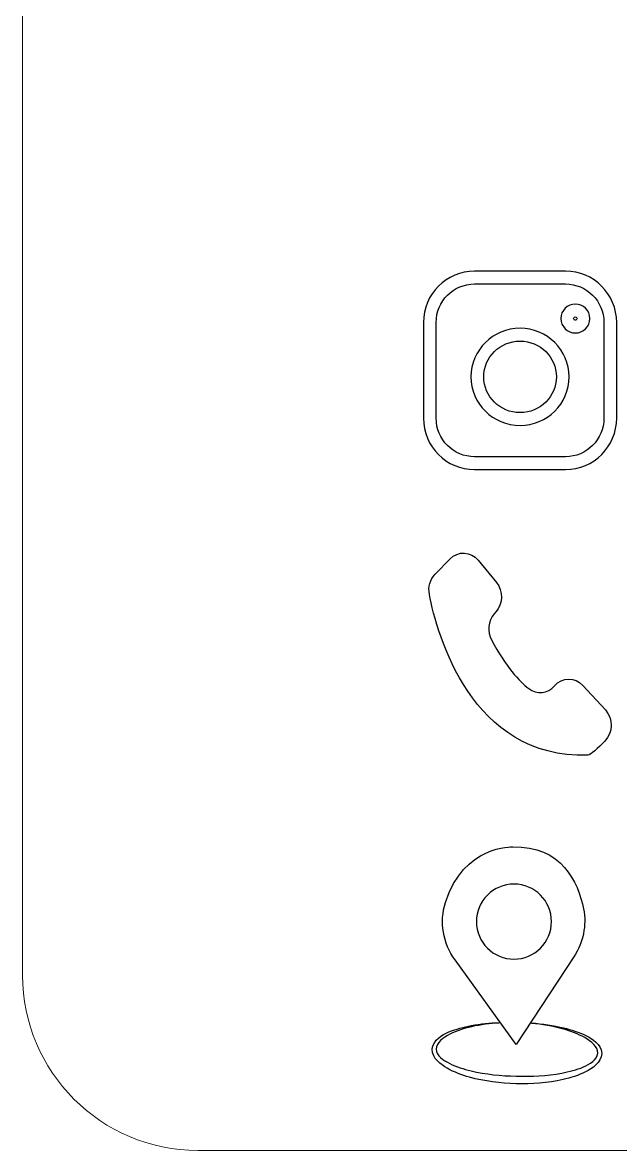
# Model space of a CAD drawing. Header units: millimetres. Extents: x -98 to 20, y -25 to 25.
# Drawn here: x -19.82 to -9.58, y -20.04 to -0.72 of the extents above; entities that cross this region are included whole.
import ezdxf

# ---------------------------------------------------------------- set-up
doc = ezdxf.new("R2010")
doc.units = ezdxf.units.MM
doc.header["$MEASUREMENT"] = 0
doc.layers.add('Layer 1', color=7, linetype='Continuous')

msp = doc.modelspace()

# ---------------------------------------------------------------- linework, layer by layer
at = {"layer": 'Layer 1', "color": 250, "lineweight": 18}
msp.add_open_spline([(-16.8224, 19.7584), (-16.8224, 19.7584), (16.9776, 19.7584), (16.9776, 19.7584), (18.6299, 19.7584), (19.9776, 18.4107), (19.9776, 16.7584), (19.9776, 16.7584), (19.9776, -17.0416), (19.9776, -17.0416), (19.9776, -18.6939), (18.6299, -20.0416), (16.9776, -20.0416), (16.9776, -20.0416), (-16.8224, -20.0416), (-16.8224, -20.0416), (-18.4747, -20.0416), (-19.8224, -18.6939), (-19.8224, -17.0416), (-19.8224, -17.0416), (-19.8224, 16.7584), (-19.8224, 16.7584), (-19.8224, 18.4107), (-18.4747, 19.7584), (-16.8224, 19.7584)], degree=3, knots=[0, 0, 0, 0, 0.125, 0.125, 0.125, 0.25, 0.25, 0.25, 0.375, 0.375, 0.375, 0.5, 0.5, 0.5, 0.625, 0.625, 0.625, 0.75, 0.75, 0.75, 0.875, 0.875, 0.875, 1, 1, 1, 1], dxfattribs=at)
at = {"layer": 'Layer 1', "color": 240}
for points, knots in [([(-10.523, -8.3797), (-10.523, -8.3797), (-12.0783, -8.3797), (-12.0783, -8.3797), (-12.3208, -8.3797), (-12.5404, -8.2814), (-12.6991, -8.1228), (-12.8578, -7.9641), (-12.9562, -7.7445), (-12.9562, -7.502), (-12.9562, -7.502), (-12.9562, -5.8589), (-12.9562, -5.8589), (-12.9562, -5.6169), (-12.8578, -5.3975), (-12.6989, -5.2387), (-12.5403, -5.0797), (-12.3207, -4.9816), (-12.0783, -4.9816), (-12.0783, -4.9816), (-10.523, -4.9816), (-10.523, -4.9816), (-10.2811, -4.9816), (-10.0618, -5.0797), (-9.9029, -5.2384), (-9.7436, -5.3978), (-9.6455, -5.6171), (-9.6455, -5.8589), (-9.6455, -5.8589), (-9.6455, -7.502), (-9.6455, -7.502), (-9.6455, -7.744), (-9.7437, -7.9635), (-9.9024, -8.1222), (-10.061, -8.2814), (-10.2806, -8.3797), (-10.523, -8.3797)], [0, 0, 0, 0, 0.0833333, 0.0833333, 0.0833333, 0.1666667, 0.1666667, 0.1666667, 0.25, 0.25, 0.25, 0.3333333, 0.3333333, 0.3333333, 0.4166667, 0.4166667, 0.4166667, 0.5, 0.5, 0.5, 0.5833333, 0.5833333, 0.5833333, 0.6666667, 0.6666667, 0.6666667, 0.75, 0.75, 0.75, 0.8333333, 0.8333333, 0.8333333, 0.9166667, 0.9166667, 0.9166667, 1, 1, 1, 1]), ([(-12.0783, -8.1606), (-12.0783, -8.1606), (-10.523, -8.1606), (-10.523, -8.1606), (-10.3413, -8.1606), (-10.1767, -8.0869), (-10.0575, -7.9677), (-9.9383, -7.8488), (-9.8646, -7.6839), (-9.8646, -7.502), (-9.8646, -7.502), (-9.8646, -5.8589), (-9.8646, -5.8589), (-9.8646, -5.6768), (-9.9382, -5.5122), (-10.057, -5.3935), (-10.1761, -5.2742), (-10.3408, -5.2007), (-10.523, -5.2007), (-10.523, -5.2007), (-12.0783, -5.2007), (-12.0783, -5.2007), (-12.2603, -5.2007), (-12.425, -5.2745), (-12.5441, -5.3935), (-12.6634, -5.5122), (-12.737, -5.6768), (-12.737, -5.8589), (-12.737, -5.8589), (-12.737, -7.502), (-12.737, -7.502), (-12.737, -7.6838), (-12.6632, -7.8486), (-12.5441, -7.9677), (-12.4249, -8.0869), (-12.2603, -8.1606), (-12.0783, -8.1606)], [0, 0, 0, 0, 0.0833333, 0.0833333, 0.0833333, 0.1666667, 0.1666667, 0.1666667, 0.25, 0.25, 0.25, 0.3333333, 0.3333333, 0.3333333, 0.4166667, 0.4166667, 0.4166667, 0.5, 0.5, 0.5, 0.5833333, 0.5833333, 0.5833333, 0.6666667, 0.6666667, 0.6666667, 0.75, 0.75, 0.75, 0.8333333, 0.8333333, 0.8333333, 0.9166667, 0.9166667, 0.9166667, 1, 1, 1, 1]), ([(-10.1044, -5.793), (-10.1044, -5.8614), (-10.1326, -5.9232), (-10.1777, -5.9679), (-10.2231, -6.0126), (-10.2855, -6.0402), (-10.3534, -6.0402), (-10.4214, -6.0402), (-10.4836, -6.0125), (-10.5285, -5.9683), (-10.5741, -5.9235), (-10.6022, -5.8615), (-10.6022, -5.793), (-10.6022, -5.7247), (-10.5741, -5.6626), (-10.5285, -5.6177), (-10.4836, -5.5735), (-10.4214, -5.5458), (-10.3534, -5.5458), (-10.2855, -5.5458), (-10.2231, -5.5734), (-10.1781, -5.6178), (-10.1326, -5.6628), (-10.1044, -5.7247), (-10.1044, -5.793)], [0, 0, 0, 0, 0.125, 0.125, 0.125, 0.25, 0.25, 0.25, 0.375, 0.375, 0.375, 0.5, 0.5, 0.5, 0.625, 0.625, 0.625, 0.75, 0.75, 0.75, 0.875, 0.875, 0.875, 1, 1, 1, 1]), ([(-10.3316, -5.8125), (-10.3266, -5.8076), (-10.3236, -5.8006), (-10.3236, -5.793), (-10.3236, -5.7855), (-10.3266, -5.7785), (-10.3316, -5.7736), (-10.3368, -5.7684), (-10.3447, -5.765), (-10.3534, -5.765), (-10.362, -5.765), (-10.3699, -5.7682), (-10.3748, -5.7731), (-10.38, -5.7781), (-10.3831, -5.7852), (-10.3831, -5.793), (-10.3831, -5.8007), (-10.3801, -5.8078), (-10.3752, -5.8125), (-10.3699, -5.8179), (-10.362, -5.8211), (-10.3534, -5.8211), (-10.3447, -5.8211), (-10.3368, -5.8176), (-10.3316, -5.8125)], [0, 0, 0, 0, 0.125, 0.125, 0.125, 0.25, 0.25, 0.25, 0.375, 0.375, 0.375, 0.5, 0.5, 0.5, 0.625, 0.625, 0.625, 0.75, 0.75, 0.75, 0.875, 0.875, 0.875, 1, 1, 1, 1]), ([(-10.4599, -6.7923), (-10.4599, -7.0219), (-10.5545, -7.2302), (-10.7071, -7.381), (-10.8592, -7.5312), (-11.069, -7.6242), (-11.3007, -7.6242), (-11.5321, -7.6242), (-11.7422, -7.5311), (-11.8941, -7.381), (-12.0466, -7.2303), (-12.1412, -7.0219), (-12.1412, -6.7923), (-12.1412, -6.5626), (-12.0466, -6.3542), (-11.8942, -6.2035), (-11.7423, -6.0532), (-11.5322, -5.9601), (-11.3007, -5.9601), (-11.069, -5.9601), (-10.8592, -6.0532), (-10.707, -6.2035), (-10.5545, -6.3542), (-10.4599, -6.5626), (-10.4599, -6.7923)], [0, 0, 0, 0, 0.125, 0.125, 0.125, 0.25, 0.25, 0.25, 0.375, 0.375, 0.375, 0.5, 0.5, 0.5, 0.625, 0.625, 0.625, 0.75, 0.75, 0.75, 0.875, 0.875, 0.875, 1, 1, 1, 1]), ([(-10.8604, -7.2251), (-10.7486, -7.1147), (-10.6791, -6.9615), (-10.6791, -6.7923), (-10.6791, -6.623), (-10.7485, -6.4698), (-10.8602, -6.3593), (-10.9726, -6.2483), (-11.1285, -6.1792), (-11.3007, -6.1792), (-11.4728, -6.1792), (-11.6285, -6.248), (-11.7409, -6.3593), (-11.8528, -6.4698), (-11.922, -6.623), (-11.922, -6.7923), (-11.922, -6.9615), (-11.8528, -7.1147), (-11.7408, -7.2251), (-11.6285, -7.3361), (-11.4728, -7.405), (-11.3007, -7.405), (-11.1285, -7.405), (-10.9726, -7.3361), (-10.8604, -7.2251)], [0, 0, 0, 0, 0.125, 0.125, 0.125, 0.25, 0.25, 0.25, 0.375, 0.375, 0.375, 0.5, 0.5, 0.5, 0.625, 0.625, 0.625, 0.75, 0.75, 0.75, 0.875, 0.875, 0.875, 1, 1, 1, 1]), ([(-11.7425, -10.8515), (-11.7425, -10.8515), (-11.7141, -10.8191), (-11.7141, -10.8191), (-11.5914, -10.6792), (-11.5874, -10.4606), (-11.7047, -10.3168), (-11.7047, -10.3168), (-12.0173, -9.933), (-12.0173, -9.933), (-12.1436, -9.779), (-12.3605, -9.7681), (-12.499, -9.9098), (-12.499, -9.9098), (-12.7535, -10.1691), (-12.7535, -10.1691), (-12.8412, -10.2581), (-12.8786, -10.3909), (-12.8536, -10.5189), (-12.7191, -11.2074), (-12.14, -13.3355), (-10.1376, -13.2716), (-10.0925, -13.2707), (-9.9663, -13.152), (-9.847, -13.0292), (-9.7081, -12.886), (-9.7041, -12.6449), (-9.8396, -12.4976), (-9.8396, -12.4976), (-10.2274, -12.0756), (-10.2274, -12.0756), (-10.3616, -11.9293), (-10.5799, -11.9336), (-10.7104, -12.0843), (-10.8265, -12.2188), (-11.0145, -12.24), (-11.1517, -12.1322), (-11.3169, -12.0024), (-11.5427, -11.7579), (-11.7893, -11.2985), (-11.8662, -11.1551), (-11.8477, -10.9715), (-11.7425, -10.8515)], [0, 0, 0, 0, 0.0714286, 0.0714286, 0.0714286, 0.1428571, 0.1428571, 0.1428571, 0.2142857, 0.2142857, 0.2142857, 0.2857143, 0.2857143, 0.2857143, 0.3571429, 0.3571429, 0.3571429, 0.4285714, 0.4285714, 0.4285714, 0.5, 0.5, 0.5, 0.5714286, 0.5714286, 0.5714286, 0.6428571, 0.6428571, 0.6428571, 0.7142857, 0.7142857, 0.7142857, 0.7857143, 0.7857143, 0.7857143, 0.8571429, 0.8571429, 0.8571429, 0.9285714, 0.9285714, 0.9285714, 1, 1, 1, 1]), ([(-12.414, -16.7786), (-12.414, -16.7786), (-11.3687, -18.2253), (-11.3687, -18.2253), (-11.3687, -18.2253), (-10.38, -16.7234), (-10.38, -16.7234), (-10.2207, -16.4819), (-10.1554, -16.1879), (-10.2129, -15.9038), (-10.3069, -15.441), (-10.5893, -14.8247), (-11.427, -14.8409), (-11.427, -14.8409), (-12.2663, -14.8094), (-12.5787, -15.7953), (-12.6846, -16.1288), (-12.619, -16.4947), (-12.414, -16.7786)], [0, 0, 0, 0, 0.1666667, 0.1666667, 0.1666667, 0.3333333, 0.3333333, 0.3333333, 0.5, 0.5, 0.5, 0.6666667, 0.6666667, 0.6666667, 0.8333333, 0.8333333, 0.8333333, 1, 1, 1, 1]), ([(-10.7626, -16.1221), (-10.7626, -16.4766), (-11.0504, -16.7645), (-11.4052, -16.7645), (-11.7603, -16.7645), (-12.0482, -16.4766), (-12.0482, -16.1221), (-12.0482, -15.7671), (-11.7603, -15.4792), (-11.4052, -15.4792), (-11.0504, -15.4792), (-10.7626, -15.7671), (-10.7626, -16.1221)], [0, 0, 0, 0, 0.25, 0.25, 0.25, 0.5, 0.5, 0.5, 0.75, 0.75, 0.75, 1, 1, 1, 1]), ([(-11.1037, -17.86), (-10.9225, -17.8831), (-10.7378, -17.9138), (-10.5574, -17.9623), (-10.4303, -17.9982), (-10.306, -18.0457), (-10.1926, -18.1096), (-10.0851, -18.1713), (-9.9663, -18.2654), (-9.9694, -18.3775), (-9.9813, -18.4882), (-10.1045, -18.5636), (-10.2167, -18.6121), (-10.3336, -18.6619), (-10.4603, -18.6914), (-10.5874, -18.7167), (-10.8423, -18.7646), (-11.105, -18.7776), (-11.3655, -18.7694), (-11.6257, -18.7644), (-11.8877, -18.7385), (-12.1396, -18.6775), (-12.2652, -18.6462), (-12.3902, -18.6097), (-12.5047, -18.5538), (-12.614, -18.5003), (-12.7335, -18.4187), (-12.7401, -18.3077), (-12.737, -18.1949), (-12.614, -18.1067), (-12.5032, -18.0509), (-12.3862, -17.993), (-12.2602, -17.9515), (-12.1316, -17.9219), (-11.9746, -17.8885), (-11.8151, -17.868), (-11.6564, -17.854), (-11.8182, -17.857), (-11.9777, -17.8736), (-12.1354, -17.9034), (-12.2654, -17.9294), (-12.3964, -17.9596), (-12.5206, -18.0128), (-12.6364, -18.0676), (-12.7843, -18.139), (-12.8065, -18.3061), (-12.8023, -18.4746), (-12.659, -18.5667), (-12.5474, -18.6342), (-12.4271, -18.7018), (-12.299, -18.7504), (-12.1684, -18.7878), (-11.9067, -18.8579), (-11.6379, -18.8914), (-11.3687, -18.9027), (-11.0992, -18.9053), (-10.8292, -18.8852), (-10.5645, -18.8284), (-10.4319, -18.7985), (-10.3013, -18.7563), (-10.1775, -18.6952), (-10.063, -18.633), (-9.9154, -18.5483), (-9.9022, -18.3796), (-9.9157, -18.2121), (-10.0602, -18.1325), (-10.1729, -18.0721), (-10.2945, -18.0128), (-10.4233, -17.9755), (-10.5523, -17.9432), (-10.7337, -17.8995), (-10.9184, -17.8734), (-11.1037, -17.86)], [0, 0, 0, 0, 0.0416667, 0.0416667, 0.0416667, 0.0833333, 0.0833333, 0.0833333, 0.125, 0.125, 0.125, 0.1666667, 0.1666667, 0.1666667, 0.2083333, 0.2083333, 0.2083333, 0.25, 0.25, 0.25, 0.2916667, 0.2916667, 0.2916667, 0.3333333, 0.3333333, 0.3333333, 0.375, 0.375, 0.375, 0.4166667, 0.4166667, 0.4166667, 0.4583333, 0.4583333, 0.4583333, 0.5, 0.5, 0.5, 0.5416667, 0.5416667, 0.5416667, 0.5833333, 0.5833333, 0.5833333, 0.625, 0.625, 0.625, 0.6666667, 0.6666667, 0.6666667, 0.7083333, 0.7083333, 0.7083333, 0.75, 0.75, 0.75, 0.7916667, 0.7916667, 0.7916667, 0.8333333, 0.8333333, 0.8333333, 0.875, 0.875, 0.875, 0.9166667, 0.9166667, 0.9166667, 0.9583333, 0.9583333, 0.9583333, 1, 1, 1, 1])]:
    msp.add_open_spline(points, degree=3, knots=knots, dxfattribs=at)

doc.saveas('drawing.dxf')
